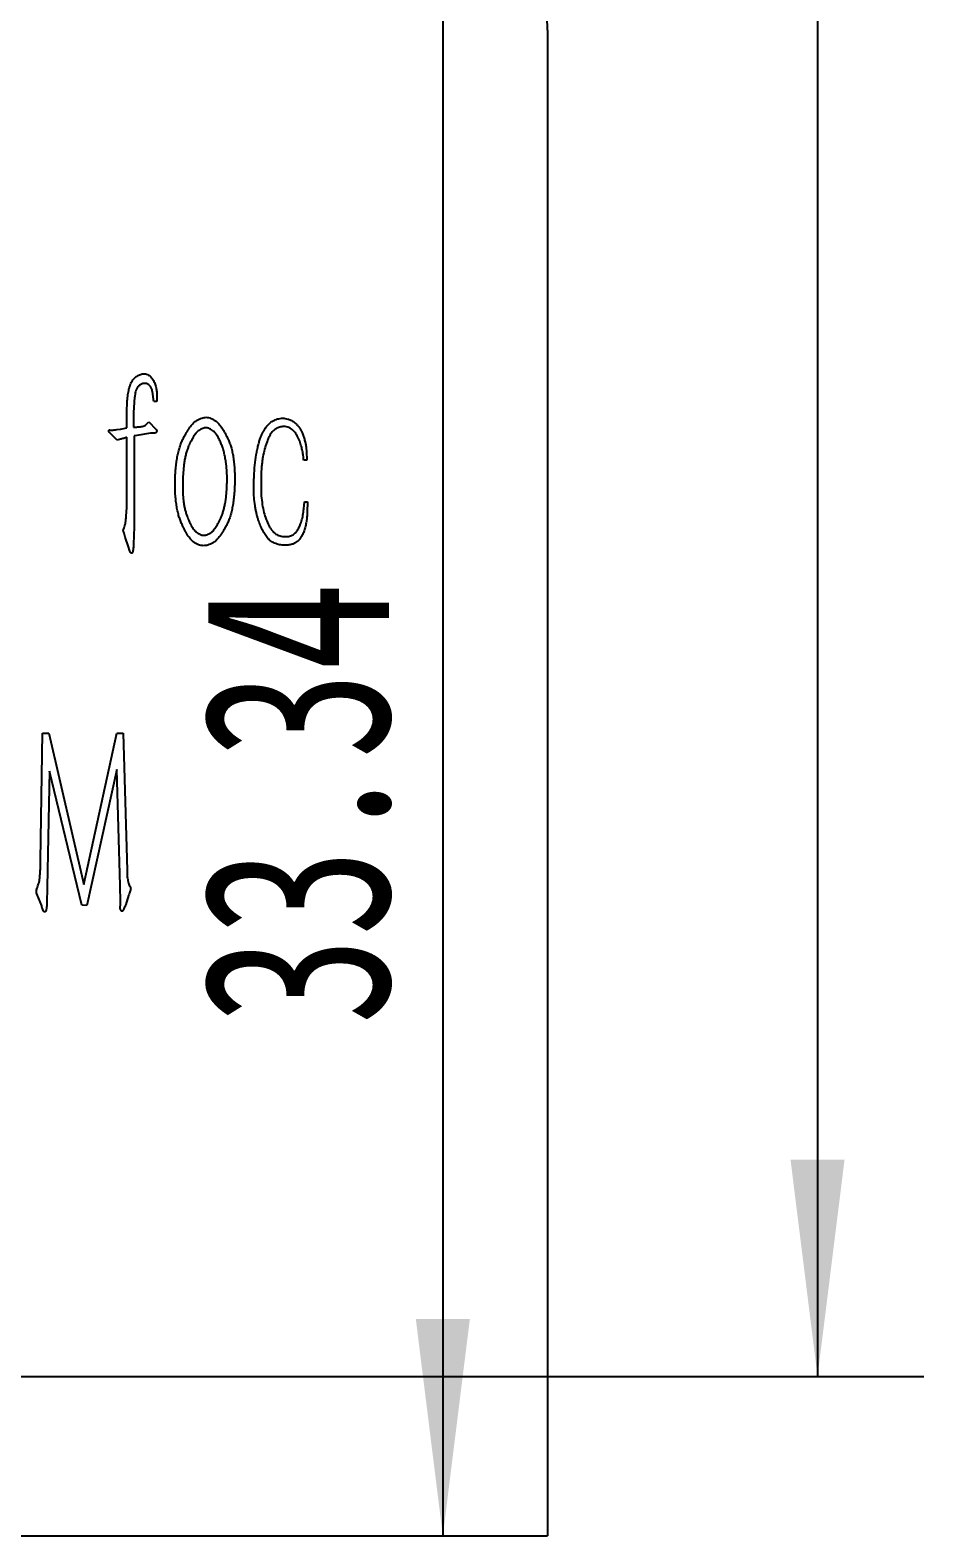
# Model space of a CAD drawing. Header units: millimetres. Extents: x 0 to 210, y 0 to 297.
# Drawn here: x 112.39 to 129.2, y 119.36 to 147.7 of the extents above; entities that cross this region are included whole.
import ezdxf

# ---------------------------------------------------------------- set-up
doc = ezdxf.new("R2010")
doc.units = ezdxf.units.MM
doc.layers.add('根据设置的颜色创建', color=7, linetype='Continuous', lineweight=25)
doc.styles.add('SLDTEXTSTYLE5', font='TXT', dxfattribs={"width": 0.7})
doc.dimstyles.new('SLDDIMSTYLE0', dxfattribs={"dimtxt": 3.5, "dimasz": 4.08, "dimexe": 0, "dimexo": 0.0625, "dimgap": 0.875, "dimtad": 2, "dimrnd": 1e-09, "dimzin": 12, "dimdsep": 46, "dimtxsty": 'SLDTEXTSTYLE5', "dimsah": 1, "dimcen": 0.09, "dimadec": 0, "dimazin": 3, "dimtfac": 1, "dimtofl": 0, "dimtmove": 0, "dimatfit": 3, "dimfxl": 0, "dimfrac": 2, "dimtolj": 1, "dimtzin": 12, "dimarcsym": 0})
doc.dimstyles.new('SLDDIMSTYLE2', dxfattribs={"dimtxt": 3.5, "dimasz": 4.08, "dimexe": 0, "dimexo": 0.0625, "dimgap": 0.875, "dimtad": 2, "dimrnd": 1e-09, "dimzin": 12, "dimdsep": 46, "dimtxsty": 'SLDTEXTSTYLE5', "dimsah": 1, "dimcen": 0.09, "dimadec": 0, "dimazin": 3, "dimtol": 1, "dimtp": 0.01, "dimtm": 0.01, "dimtfac": 1, "dimtofl": 0, "dimtmove": 0, "dimatfit": 3, "dimfxl": 0, "dimfrac": 2, "dimtolj": 1, "dimarcsym": 0})

# ---------------------------------------------------------------- blocks, each defined once
blk = doc.blocks.new('_D_2')
at = {"layer": '根据设置的颜色创建'}
for p, q in [((117.116, 152.697), (122.15, 152.697)), ((120.15, 152.697), (120.15, 119.357))]:
    blk.add_line(p, q, dxfattribs=at)
for points in [[(120.15, 152.697), (119.642, 148.617), (120.658, 148.617)], [(120.15, 119.357), (120.658, 123.437), (119.642, 123.437)]]:
    blk.add_solid(points, dxfattribs=at)
at = {"layer": '根据设置的颜色创建', "insert": (115.638, 128.973), "char_height": 3.5, "attachment_point": 1, "rotation": 90, "style": 'SLDTEXTSTYLE5'}
blk.add_mtext('33.34', dxfattribs=at)
blk = doc.blocks.new('_D_4')
at = {"layer": '根据设置的颜色创建'}
for p, q in [((85.123, 181.697), (129.198, 181.697)), ((127.198, 181.697), (127.198, 122.357)), ((122.116, 122.357), (129.198, 122.357))]:
    blk.add_line(p, q, dxfattribs=at)
for points in [[(127.198, 181.697), (126.69, 177.617), (127.706, 177.617)], [(127.198, 122.357), (127.706, 126.437), (126.69, 126.437)]]:
    blk.add_solid(points, dxfattribs=at)
at = {"layer": '根据设置的颜色创建', "char_height": 3.5, "attachment_point": 1, "rotation": 90, "style": 'SLDTEXTSTYLE5'}
for s, insert in [('±0.01', (122.686, 163.214)), ('59.34', (122.686, 154.231))]:
    blk.add_mtext(s, dxfattribs=dict(at, insert=insert))

msp = doc.modelspace()

# ---------------------------------------------------------------- linework, layer by layer
at = {"color": 7, "linetype": 'Continuous', "lineweight": 25}
for p, q in [((122.1161443, 147.6970055), (122.1161443, 122.3570055)), ((114.7713792, 140.7077662), (114.7154448, 140.7077662)), ((114.7713792, 140.8330592), (114.7713792, 140.7077662)), ((114.3328537, 140.4810455), (114.3328537, 140.2244932)), ((114.5797108, 140.2849023), (114.6199835, 140.3251751)), ((114.6199835, 140.3251751), (114.7512428, 140.1886952)), ((114.0263334, 139.9776362), (113.8950741, 140.1081497)), ((114.0158923, 140.1789999), (114.0867425, 140.1886952)), ((114.0867425, 140.1886952), (114.2075607, 140.2088316)), ((114.2075607, 138.7843696), (114.2075607, 140.0328248)), ((114.3932629, 140.067877), (114.3432948, 140.0634022)), ((114.3432948, 140.0634022), (114.3432948, 138.34659)), ((114.650561, 140.1081497), (114.3932629, 140.067877)), ((114.7258859, 140.1133703), (114.650561, 140.1081497)), ((114.0867425, 139.9977726), (114.0263334, 139.9776362)), ((117.5852509, 139.7658314), (117.5897257, 139.6002657)), ((117.5897257, 139.6002657), (117.5345371, 139.6002657)), ((117.5345371, 138.6889083), (117.5494529, 138.8194218)), ((117.5494529, 138.8194218), (117.6053873, 138.8194218)), ((114.3432948, 138.34659), (114.3328537, 138.0191874)), ((114.2373924, 137.9736942), (114.1769833, 138.1549215)), ((114.2575288, 137.9088103), (114.2373924, 137.9736942)), ((112.5839724, 132.0772527), (112.6190246, 134.46304)), ((112.6190246, 134.46304), (112.7398429, 134.46304)), ((112.7398429, 134.46304), (113.3991226, 131.6141161)), ((113.3991226, 131.6141161), (114.0188755, 134.46304)), ((114.0188755, 134.46304), (114.1344732, 134.46304)), ((114.1344732, 134.46304), (114.2045776, 132.1018638)), ((114.0188755, 133.7784033), (113.455057, 131.2210839)), ((114.0792846, 131.5984544), (114.0188755, 133.7784033)), ((112.750284, 133.7485716), (112.7100112, 131.5738433)), ((113.3588499, 131.2263044), (112.750284, 133.7485716)), ((114.2045776, 132.1018638), (114.2097981, 131.8803637)), ((112.7100112, 131.5738433), (112.6995701, 131.2613566)), ((114.0889799, 131.281493), (114.0792846, 131.5984544)), ((112.6041088, 131.2158634), (112.5131222, 131.442584)), ((113.455057, 131.2210839), (113.3588499, 131.2263044)), ((114.2403756, 131.4127523), (114.1844412, 131.2412203)), ((97.1225443, 122.3570055), (122.1161443, 122.3570055)), ((122.1161443, 122.3570055), (122.1161443, 119.3570055)), ((98.1225443, 119.3570055), (122.1161443, 119.3570055))]:
    msp.add_line(p, q, dxfattribs=at)
msp.add_arc((117.1161443, 147.6970055), 5, 0, 90, dxfattribs=at)
for points, knots in [([(114.2075607, 140.4862661), (114.2077897, 140.5327734), (114.2082273, 140.6216432), (114.2169552, 140.7485134), (114.2287958, 140.8627764), (114.2503443, 140.9624457), (114.2775559, 141.0473955), (114.3174549, 141.1150139), (114.3682017, 141.1682415), (114.4293095, 141.2040161), (114.494085, 141.2297798), (114.5384946, 141.2272786), (114.5595744, 141.2260913)], [0, 0, 0, 0, 0.1512854258, 0.28908751181, 0.41370411954, 0.52460726808, 0.62054058785, 0.70252820214, 0.77803888245, 0.85684006075, 0.93204683897, 1, 1, 1, 1]), ([(114.5595744, 141.2260913), (114.5717194, 141.2223579), (114.5960539, 141.2148773), (114.6287349, 141.1947459), (114.6588293, 141.169696), (114.6927269, 141.127624), (114.7273173, 141.0671169), (114.7526042, 140.9880562), (114.7677046, 140.9094554), (114.7701926, 140.8577287), (114.7713792, 140.8330592)], [0, 0, 0, 0, 0.07963674982, 0.15956473308, 0.23946211018, 0.32496390398, 0.49799362902, 0.67454951014, 0.8447861813, 1, 1, 1, 1]), ([(114.7154448, 140.7077662), (114.7122039, 140.7241346), (114.7057989, 140.756483), (114.7006632, 140.8062624), (114.6939202, 140.8578838), (114.6846651, 140.9119048), (114.666994, 140.9660736), (114.6383412, 141.0042119), (114.6101712, 141.0273945), (114.5872435, 141.0408135), (114.5613368, 141.046334), (114.5258702, 141.0484898), (114.4801441, 141.0385119), (114.4350861, 141.0058208), (114.398296, 140.9656869), (114.377051, 140.9169378), (114.3641011, 140.8671341), (114.3567195, 140.8232585), (114.3518265, 140.7836354), (114.3481992, 140.7463269), (114.3444581, 140.7015761), (114.341183, 140.6518236), (114.3371731, 140.6019035), (114.3351579, 140.5561294), (114.3335207, 140.5166048), (114.3330636, 140.4922336), (114.3328537, 140.4810455)], [0, 0, 0, 0, 0.0463445991, 0.0915896307, 0.1389781007, 0.1910089582, 0.2438950751, 0.2957099121, 0.3207436232, 0.3451693716, 0.3686282653, 0.3935377388, 0.4438191965, 0.4945965618, 0.5460044939, 0.5932921372, 0.6405545402, 0.6889397222, 0.7167893603, 0.7515048714, 0.7931004221, 0.8415841483, 0.8900678745, 0.9322615433, 0.9689034225, 1, 1, 1, 1]), ([(114.2075607, 140.2088316), (114.2073628, 140.2356811), (114.2069669, 140.2893834), (114.2057306, 140.3555039), (114.2044216, 140.405471), (114.204548, 140.4372864), (114.2047501, 140.4637178), (114.2066942, 140.479314), (114.2075607, 140.4862661)], [0, 0, 0, 0, 0.2901730249, 0.5803833606, 0.7147438297, 0.83027073, 0.9243426267, 1, 1, 1, 1]), ([(114.3328537, 140.2244932), (114.3510096, 140.2251625), (114.3930848, 140.2267135), (114.4478151, 140.2303462), (114.4957948, 140.2362156), (114.5287418, 140.2482584), (114.5577026, 140.263019), (114.5725553, 140.2777875), (114.5797108, 140.2849023)], [0, 0, 0, 0, 0.2085932547, 0.4834039859, 0.6307911228, 0.7608126766, 0.8847684197, 1, 1, 1, 1]), ([(115.1136975, 139.2325904), (115.1153843, 139.2743715), (115.1186611, 139.355535), (115.1284118, 139.4734577), (115.1416829, 139.5836903), (115.1584007, 139.6861314), (115.1802096, 139.7804326), (115.2052982, 139.8669489), (115.2341466, 139.9459806), (115.2678897, 140.0165611), (115.3035579, 140.0796328), (115.3366821, 140.1370996), (115.3689883, 140.1881093), (115.3995972, 140.2330159), (115.4309615, 140.2703344), (115.4594337, 140.3028293), (115.487683, 140.3284435), (115.5232729, 140.3527818), (115.5654706, 140.3749534), (115.6138378, 140.3949093), (115.659191, 140.4078371), (115.6888798, 140.4094399), (115.7028729, 140.4101953)], [0, 0, 0, 0, 0.088231726, 0.171397727, 0.2496098091, 0.3224850167, 0.3903120504, 0.4537250775, 0.5124843345, 0.5676291632, 0.6185823779, 0.6653684351, 0.7075746549, 0.7459955996, 0.7799162161, 0.8103698136, 0.8371189846, 0.860111545, 0.9011843054, 0.9374231106, 0.9705058489, 1, 1, 1, 1]), ([(115.7028729, 140.4101953), (115.7168774, 140.4083775), (115.7461863, 140.4045729), (115.7908832, 140.3898158), (115.8371084, 140.3656491), (115.8778218, 140.3407076), (115.9113502, 140.3132503), (115.9377496, 140.285465), (115.9658301, 140.2516053), (115.9934066, 140.2102595), (116.0238361, 140.1632551), (116.053766, 140.1088564), (116.0852297, 140.0482472), (116.1175383, 139.9812684), (116.1484325, 139.9069932), (116.1742191, 139.824577), (116.1958483, 139.7346295), (116.2126984, 139.6369535), (116.2253315, 139.5316517), (116.2330455, 139.4186481), (116.2380852, 139.298011), (116.2367838, 139.2149443), (116.2361139, 139.1721813)], [0, 0, 0, 0, 0.0291781521, 0.0610649517, 0.0967247554, 0.1369693878, 0.1596279901, 0.186185103, 0.2161552016, 0.2505456176, 0.2889358607, 0.3320074861, 0.3789454638, 0.4302578213, 0.4858574978, 0.5452410074, 0.6087505499, 0.6771726137, 0.7502335446, 0.8281193844, 0.9115153292, 1, 1, 1, 1]), ([(116.6030434, 139.3534086), (116.6075052, 139.4218688), (116.6161871, 139.5550797), (116.640869, 139.7171295), (116.6661646, 139.8372711), (116.6858241, 139.9178476), (116.7081487, 139.9898647), (116.7328782, 140.0537901), (116.7595522, 140.1106581), (116.7855782, 140.1629086), (116.8160112, 140.2080408), (116.8466246, 140.2490706), (116.8794001, 140.2853006), (116.9157816, 140.3162973), (116.9552881, 140.3424721), (116.9979654, 140.3633629), (117.0428255, 140.378905), (117.0894927, 140.389869), (117.138024, 140.393471), (117.170601, 140.3912014), (117.1869982, 140.390059)], [0, 0, 0, 0, 0.1552157801, 0.3020217055, 0.370435427, 0.4330688416, 0.4896565718, 0.5409572226, 0.5880330436, 0.6318201908, 0.6728608657, 0.7110074025, 0.7476427902, 0.7831594428, 0.8188937866, 0.8546237009, 0.8903890353, 0.926149944, 0.9628285084, 1, 1, 1, 1]), ([(117.1869982, 140.390059), (117.2024624, 140.3857651), (117.2376352, 140.3759987), (117.2833227, 140.3592898), (117.3241833, 140.3386783), (117.3578111, 140.3159817), (117.3904717, 140.284531), (117.4262948, 140.2486448), (117.4597804, 140.2033502), (117.490606, 140.1491599), (117.516718, 140.0851397), (117.540419, 140.0153432), (117.5597858, 139.9447853), (117.5743494, 139.8788723), (117.5829826, 139.8200039), (117.5845317, 139.783007), (117.5852509, 139.7658314)], [0, 0, 0, 0, 0.0603167286, 0.1371887424, 0.1823152052, 0.2320690947, 0.2889447785, 0.3523791128, 0.422449608, 0.4998590959, 0.5861011728, 0.6818265768, 0.77679673, 0.8609072723, 0.9354269137, 1, 1, 1, 1]), ([(113.8950741, 140.1081497), (113.8869555, 140.1151442), (113.8736344, 140.126621), (113.8659067, 140.1488933), (113.86909, 140.1640864), (113.8733258, 140.1711075), (113.8749377, 140.1737794)], [0, 0, 0, 0, 0.4138272912, 0.679017567, 0.8778505372, 1, 1, 1, 1]), ([(113.8749377, 140.1737794), (113.8781775, 140.1733318), (113.8876971, 140.1720168), (113.9020744, 140.1680012), (113.9217166, 140.1675416), (113.9455987, 140.1693726), (113.9779299, 140.173255), (114.0022313, 140.1769326), (114.0158923, 140.1789999)], [0, 0, 0, 0, 0.0690071093, 0.2027674795, 0.3130691064, 0.4812851217, 0.7084052249, 1, 1, 1, 1]), ([(114.2075607, 140.0328248), (114.1983745, 140.0295632), (114.1783727, 140.0224616), (114.1474883, 140.0122366), (114.1160765, 140.004971), (114.0959351, 140.0000284), (114.0867425, 139.9977726)], [0, 0, 0, 0, 0.2322972641, 0.50579864748, 0.77444631423, 1, 1, 1, 1]), ([(114.7512428, 140.1886952), (114.756494, 140.1816216), (114.7653703, 140.1696645), (114.7710981, 140.1495929), (114.7649252, 140.1346916), (114.7573536, 140.1221756), (114.7429873, 140.1139539), (114.73196, 140.1135776), (114.7258859, 140.1133703)], [0, 0, 0, 0, 0.249501802, 0.4217494812, 0.5550609133, 0.6914836691, 0.8300606017, 1, 1, 1, 1]), ([(115.7028729, 140.2140521), (115.6916044, 140.2135491), (115.6681039, 140.2125001), (115.6328778, 140.2007862), (115.596071, 140.1842578), (115.5556916, 140.1603985), (115.5131425, 140.1208255), (115.4698702, 140.0607176), (115.4228053, 139.9802326), (115.3813623, 139.9000053), (115.349378, 139.8238537), (115.3271021, 139.7578981), (115.308856, 139.6846866), (115.292252, 139.6054203), (115.2798144, 139.5189563), (115.2705979, 139.4261118), (115.2625201, 139.3264352), (115.2607756, 139.2577159), (115.2598727, 139.2221493)], [0, 0, 0, 0, 0.0288810858, 0.0602319528, 0.0945691564, 0.1327230595, 0.1802410598, 0.2427632958, 0.3224686284, 0.4199606017, 0.4746929399, 0.5347343559, 0.5987710736, 0.6686050601, 0.7429213418, 0.8232624988, 0.908526907, 1, 1, 1, 1]), ([(115.9743411, 139.9321429), (115.9630576, 139.9569572), (115.9420428, 140.0031721), (115.9069627, 140.064605), (115.8726676, 140.1140589), (115.836324, 140.1502087), (115.8010752, 140.1766288), (115.7669933, 140.195351), (115.7348751, 140.2091196), (115.7131733, 140.2124645), (115.7028729, 140.2140521)], [0, 0, 0, 0, 0.1996631569, 0.3718599649, 0.5179992431, 0.6390978885, 0.7458623159, 0.8396507677, 0.9238930802, 1, 1, 1, 1]), ([(117.1825235, 140.2341885), (117.1685812, 140.2345998), (117.1413291, 140.2354038), (117.1015654, 140.2296475), (117.0635541, 140.2205085), (117.0173048, 140.1988765), (116.9634645, 140.1635612), (116.9207255, 140.1131653), (116.8914744, 140.0645893), (116.8689483, 140.0195773), (116.8480492, 139.9658613), (116.8188934, 139.8836209), (116.7864682, 139.7721565), (116.7624594, 139.6542785), (116.7471747, 139.5520592), (116.7397195, 139.4641297), (116.7332325, 139.3656832), (116.7320079, 139.2609318), (116.7311839, 139.159007), (116.7312975, 139.0685184), (116.7314608, 138.9941585), (116.7334366, 138.9499323), (116.7343027, 138.9305448)], [0, 0, 0, 0, 0.0275991593, 0.0539466306, 0.0794080208, 0.1047786223, 0.1548087746, 0.2058078154, 0.2341237296, 0.2671845848, 0.3054394215, 0.3483053557, 0.4401711818, 0.5352807751, 0.5865789888, 0.6449864996, 0.7101610283, 0.7821311681, 0.852609316, 0.9122432139, 0.9615298911, 1, 1, 1, 1]), ([(117.5345371, 139.6002657), (117.53095, 139.6298643), (117.5239407, 139.6877003), (117.5108032, 139.7754321), (117.4889487, 139.866793), (117.458324, 139.9635389), (117.4164854, 140.0602387), (117.366343, 140.1312843), (117.3194987, 140.1786343), (117.2785257, 140.2059111), (117.2322754, 140.22484), (117.1993306, 140.2310304), (117.1825235, 140.2341885)], [0, 0, 0, 0, 0.1149050543, 0.2245247742, 0.3416409988, 0.4764616832, 0.6153695296, 0.7458908589, 0.8088939939, 0.8710686348, 0.9342245401, 1, 1, 1, 1]), ([(115.6521591, 138.1907195), (115.6626715, 138.1903964), (115.684596, 138.1897225), (115.7178276, 138.2004652), (115.7535019, 138.21521), (115.7925466, 138.2391272), (115.8336266, 138.279282), (115.8769045, 138.3385826), (115.923808, 138.4185681), (115.9662001, 138.4977537), (115.9989744, 138.5730909), (116.0212283, 138.6392235), (116.0403709, 138.7122741), (116.0566766, 138.7922108), (116.0699546, 138.8790807), (116.0805452, 138.9728582), (116.0865339, 139.0739282), (116.0916321, 139.1798334), (116.0912009, 139.2873157), (116.0878689, 139.3923218), (116.0797541, 139.4931411), (116.0668976, 139.5893953), (116.0508402, 139.6813649), (116.0297909, 139.7689887), (116.0047407, 139.8524683), (115.9843531, 139.9059022), (115.9743411, 139.9321429)], [0, 0, 0, 0, 0.0162503533, 0.0338913094, 0.0536486048, 0.07640436, 0.1045879826, 0.1424176863, 0.1903126511, 0.2487903893, 0.2820577435, 0.3180200743, 0.3572382159, 0.3994919673, 0.4448981573, 0.4939353291, 0.5462697209, 0.6024042323, 0.6588775508, 0.7134511319, 0.7658426698, 0.8161717429, 0.8645036167, 0.9110375468, 0.9563117418, 1, 1, 1, 1]), ([(115.6424638, 137.9938305), (115.6276802, 137.9946765), (115.5969698, 137.9964338), (115.5510096, 138.0123535), (115.5028899, 138.0346513), (115.4621428, 138.0610009), (115.428836, 138.0893783), (115.402063, 138.1176619), (115.3755261, 138.1535055), (115.3469189, 138.1948704), (115.319325, 138.2439128), (115.2886584, 138.2981843), (115.2597543, 138.3605945), (115.22771, 138.4283719), (115.1986315, 138.5039807), (115.1734275, 138.586695), (115.1524409, 138.6768789), (115.1366994, 138.7741243), (115.1236567, 138.8785705), (115.1158525, 138.9900898), (115.111981, 139.1090136), (115.1131139, 139.1905757), (115.1136975, 139.2325904)], [0, 0, 0, 0, 0.03045463107, 0.06326443678, 0.09956207548, 0.14001389412, 0.16296249385, 0.18984330935, 0.22024594044, 0.25499954838, 0.29366475961, 0.33641144445, 0.38372607195, 0.43566135684, 0.49126048955, 0.55087661852, 0.61415571304, 0.68237041562, 0.75428317532, 0.83151975945, 0.91321164316, 1, 1, 1, 1]), ([(115.2598727, 139.2221493), (115.258836, 139.1863535), (115.2568276, 139.1170028), (115.2586719, 139.0160176), (115.2626955, 138.9214494), (115.2708632, 138.8333373), (115.2825017, 138.7518551), (115.2984681, 138.6770229), (115.3164134, 138.6082009), (115.345785, 138.5292404), (115.3827972, 138.4448135), (115.4261159, 138.3597997), (115.4670908, 138.2961006), (115.5070579, 138.2518318), (115.5469071, 138.2254529), (115.5823149, 138.2051884), (115.6175864, 138.1930881), (115.6408926, 138.1914914), (115.6521591, 138.1907195)], [0, 0, 0, 0, 0.0906433061, 0.175612293, 0.255626457, 0.3302094641, 0.3995416182, 0.4638474064, 0.5238454472, 0.5793872369, 0.676899, 0.7571232564, 0.820657626, 0.868291777, 0.9067015868, 0.941056365, 0.9715058341, 1, 1, 1, 1]), ([(116.2361139, 139.1721813), (116.2344413, 139.1286588), (116.2312076, 139.0445121), (116.2213838, 138.9228764), (116.2084299, 138.8098044), (116.1902998, 138.7053453), (116.1694363, 138.6092097), (116.142972, 138.5221406), (116.1135023, 138.4434289), (116.0796328, 138.3733163), (116.044331, 138.3108762), (116.010164, 138.2549504), (115.9771586, 138.2055625), (115.9460277, 138.1619033), (115.915426, 138.1247165), (115.8866412, 138.0932277), (115.8591701, 138.068089), (115.8243584, 138.0446243), (115.7824639, 138.0233863), (115.7338606, 138.0055201), (115.6875535, 137.993439), (115.6571982, 137.9937026), (115.6424638, 137.9938305)], [0, 0, 0, 0, 0.09127319, 0.1764686241, 0.2556991852, 0.3297056051, 0.3985942146, 0.4617233265, 0.5202653264, 0.5745636932, 0.624714113, 0.6705547237, 0.7118828977, 0.749192951, 0.7828822477, 0.8127442928, 0.8385753868, 0.8606864038, 0.9005331323, 0.9366340061, 0.9692423428, 1, 1, 1, 1]), ([(117.2026598, 138.0042716), (117.169474, 138.0044264), (117.1037023, 138.0047332), (117.0237505, 138.0246927), (116.965061, 138.0493403), (116.9252754, 138.0718647), (116.8895188, 138.0977552), (116.8492452, 138.1404594), (116.8044113, 138.20238), (116.7573857, 138.2870104), (116.714428, 138.3810234), (116.6838878, 138.4662511), (116.6606175, 138.540238), (116.6458625, 138.6032339), (116.6301167, 138.6723637), (116.6144094, 138.7728892), (116.5966175, 138.9011111), (116.5922624, 139.0548337), (116.5945042, 139.2050912), (116.6002102, 139.3041987), (116.6030434, 139.3534086)], [0, 0, 0, 0, 0.0599967495, 0.1189090025, 0.1477854705, 0.1752304567, 0.2016384102, 0.2274513646, 0.2812595907, 0.3397827514, 0.4027006112, 0.4684222124, 0.5037741601, 0.5432307009, 0.5856583994, 0.6322582349, 0.7276162598, 0.8200688118, 0.9106585543, 1, 1, 1, 1]), ([(116.7343027, 138.9305448), (116.7400745, 138.8759682), (116.7511096, 138.7716226), (116.7817873, 138.6237778), (116.8226894, 138.4909047), (116.8661591, 138.3910062), (116.9061513, 138.3209211), (116.9376744, 138.2769768), (116.9710702, 138.2405445), (117.0076474, 138.2125006), (117.0465798, 138.1909588), (117.0889156, 138.1760849), (117.1346522, 138.166975), (117.1663214, 138.1659083), (117.1825235, 138.1653626)], [0, 0, 0, 0, 0.16950380988, 0.32407674914, 0.46572311025, 0.59847281546, 0.65973920313, 0.71474818225, 0.76529029238, 0.81184569009, 0.85653862895, 0.9022175361, 0.94997423794, 1, 1, 1, 1]), ([(114.1769833, 138.1549215), (114.1714022, 138.1723534), (114.1616771, 138.2027283), (114.1475569, 138.2414756), (114.1419378, 138.2680409), (114.138122, 138.290257), (114.1493041, 138.3174257), (114.1632487, 138.3570299), (114.1798774, 138.4070884), (114.1873753, 138.4542473), (114.1896995, 138.4962607), (114.1928652, 138.5357749), (114.1966593, 138.5832332), (114.2002081, 138.6354386), (114.2028801, 138.685923), (114.2051792, 138.7286784), (114.2067079, 138.7602499), (114.2073234, 138.7776571), (114.2075607, 138.7843696)], [0, 0, 0, 0, 0.0855360924, 0.1490461993, 0.191857551, 0.2128820864, 0.252590489, 0.3241993582, 0.4115979442, 0.497479956, 0.5463613805, 0.6080633052, 0.6825863847, 0.7686878035, 0.8524004664, 0.9186625405, 0.9686345939, 1, 1, 1, 1]), ([(117.1825235, 138.1653626), (117.1977094, 138.1648663), (117.2262392, 138.1639339), (117.2670362, 138.1701652), (117.3028858, 138.1815634), (117.3429792, 138.2052289), (117.383949, 138.2432665), (117.4202308, 138.2864892), (117.4424243, 138.3286566), (117.4595327, 138.366015), (117.4766748, 138.4092645), (117.498981, 138.4765924), (117.5219366, 138.5701426), (117.5302488, 138.6484893), (117.5345371, 138.6889083)], [0, 0, 0, 0, 0.0648674302, 0.1218660935, 0.1756703755, 0.2247368313, 0.3196717578, 0.4135044242, 0.4644256542, 0.5229513377, 0.5893010525, 0.6632819403, 0.8262877436, 1, 1, 1, 1]), ([(117.6053873, 138.8194218), (117.6037251, 138.7806464), (117.6006356, 138.7085735), (117.5987666, 138.6065459), (117.5929435, 138.5133653), (117.5814274, 138.4247551), (117.5625802, 138.3384352), (117.5377384, 138.2562371), (117.5026581, 138.1816435), (117.4603123, 138.1163977), (117.4073618, 138.0655278), (117.3464918, 138.029143), (117.277183, 138.0074588), (117.2281772, 138.0053629), (117.2026598, 138.0042716)], [0, 0, 0, 0, 0.1143473079, 0.2125398638, 0.3006294493, 0.3893017726, 0.4755013718, 0.5607497048, 0.6416817297, 0.7176594915, 0.7886319793, 0.8559619948, 0.9249994277, 1, 1, 1, 1]), ([(114.3328537, 138.0191874), (114.3310865, 137.9960273), (114.3278654, 137.9538139), (114.3215154, 137.9049121), (114.3145175, 137.8738162), (114.308792, 137.8600029), (114.3009013, 137.850699), (114.2951826, 137.8521953), (114.292581, 137.8528759)], [0, 0, 0, 0, 0.3855377005, 0.7027124164, 0.8219204424, 0.9087553068, 0.9584908651, 1, 1, 1, 1]), ([(114.292581, 137.8528759), (114.290572, 137.8535618), (114.2854971, 137.8552945), (114.2751467, 137.8616516), (114.2652259, 137.8810781), (114.2605161, 137.8980474), (114.2575288, 137.9088103)], [0, 0, 0, 0, 0.0919888186, 0.2323665022, 0.5131218695, 1, 1, 1, 1]), ([(112.5131222, 131.442584), (112.5105576, 131.4539666), (112.5055187, 131.4763306), (112.5080201, 131.5115868), (112.5157661, 131.5492945), (112.5309722, 131.5878035), (112.5436754, 131.6241018), (112.5552992, 131.6497457), (112.5609944, 131.6698219), (112.5633012, 131.6899238), (112.5664616, 131.7162438), (112.5691696, 131.74709), (112.5713448, 131.7779197), (112.5722644, 131.8046058), (112.5747975, 131.8244282), (112.5763658, 131.8383398), (112.5775016, 131.8502664), (112.5780987, 131.8644508), (112.5788627, 131.8848342), (112.5796093, 131.9114357), (112.5800755, 131.9442655), (112.5821454, 131.9830162), (112.5822645, 132.0280416), (112.5833772, 132.0601019), (112.5839724, 132.0772527)], [0, 0, 0, 0, 0.0540069397, 0.1061098936, 0.1628236684, 0.2326964856, 0.2982213575, 0.3418245573, 0.3634335258, 0.3950053342, 0.4357534201, 0.4868581655, 0.5390252777, 0.5795758758, 0.6109990102, 0.6319477665, 0.6447239528, 0.666731701, 0.6979840562, 0.7396413747, 0.7905493861, 0.8507423394, 0.9201540716, 1, 1, 1, 1]), ([(114.2097981, 131.8803637), (114.2100377, 131.8557468), (114.2104448, 131.8139312), (114.213986, 131.7578366), (114.2212859, 131.7109117), (114.2328104, 131.6669154), (114.2437967, 131.6239631), (114.2593214, 131.588551), (114.2712029, 131.5612093), (114.2798685, 131.5406476), (114.2763136, 131.5202817), (114.2692886, 131.495013), (114.2560345, 131.4579698), (114.2460582, 131.4291616), (114.2403756, 131.4127523)], [0, 0, 0, 0, 0.1526963435, 0.2593783525, 0.3483654322, 0.4467322639, 0.5414160278, 0.6230294131, 0.6851923495, 0.72861751, 0.7565456337, 0.810781888, 0.8922202623, 1, 1, 1, 1]), ([(112.6645179, 131.1002657), (112.6609956, 131.1008246), (112.653841, 131.1019598), (112.6406247, 131.1088286), (112.6290893, 131.1312265), (112.6208163, 131.1574666), (112.6127024, 131.182463), (112.608568, 131.198511), (112.6049491, 131.2087638), (112.6043158, 131.2141143), (112.6041088, 131.2158634)], [0, 0, 0, 0, 0.0774336227, 0.157284721, 0.3132810256, 0.6006798541, 0.7648968518, 0.8830136964, 0.9617582596, 1, 1, 1, 1]), ([(112.6995701, 131.2613566), (112.6993617, 131.2386697), (112.6989891, 131.198117), (112.6925521, 131.1515765), (112.6858845, 131.1223208), (112.6793133, 131.1096901), (112.6730353, 131.0998659), (112.6671811, 131.1001406), (112.6645179, 131.1002657)], [0, 0, 0, 0, 0.3926370631, 0.7018358841, 0.8179494682, 0.9047338429, 0.9566614163, 1, 1, 1, 1]), ([(114.0942004, 131.1308431), (114.0910557, 131.136945), (114.0830533, 131.1524724), (114.0829903, 131.1852433), (114.0830546, 131.2290646), (114.0868432, 131.2625873), (114.0889799, 131.281493)], [0, 0, 0, 0, 0.133342639, 0.3393153256, 0.6273959275, 1, 1, 1, 1]), ([(114.1844412, 131.2412203), (114.1782656, 131.2255526), (114.1673519, 131.1978648), (114.1527417, 131.1620806), (114.1417362, 131.138265), (114.1330349, 131.1217587), (114.1219681, 131.1142771), (114.1094838, 131.1113219), (114.0993213, 131.1191876), (114.0960388, 131.1266589), (114.0942004, 131.1308431)], [0, 0, 0, 0, 0.2820289286, 0.498401151, 0.6454560108, 0.7239656825, 0.8047577714, 0.8636032583, 0.9236141154, 1, 1, 1, 1])]:
    msp.add_open_spline(points, degree=3, knots=knots, dxfattribs=at)

# ---------------------------------------------------------------- dimensions: what is measured, and where the dimension line sits
at = {"layer": '根据设置的颜色创建'}
for base, p1, p2, dimstyle, picture, middle in [((127.1979028, 122.3570055), (85.1225443, 181.6970055), (122.1161443, 122.3570055), 'SLDDIMSTYLE2', '_D_4', (127.1979028, 163.4329124)), ((120.1498793, 119.3570055), (117.1161443, 152.6970055), (122.1161443, 119.3570055), 'SLDDIMSTYLE0', '_D_2', (120.1498793, 132.8103898))]:
    dim = msp.add_linear_dim(base=base, p1=p1, p2=p2, angle=90, dimstyle=dimstyle, dxfattribs=at)
    dim.commit()
    dim.dimension.update_dxf_attribs({"geometry": picture, "text_midpoint": middle, "dimtype": 160})

doc.saveas('drawing.dxf')
